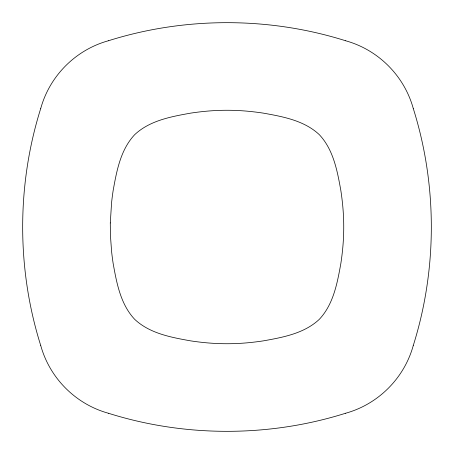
<?xml version="1.0" encoding="UTF-8"?>
<svg xmlns="http://www.w3.org/2000/svg" width="454" height="454" viewBox="0 0 454 454"><rect width="100%" height="100%" fill="white"/><g stroke="black" fill="none" stroke-linecap="round" stroke-linejoin="round"><path stroke-width="0.68" d="M40.752 108.421C16.65 184.897 16.645 269.103 40.752 345.579M413.248 345.579C437.35 269.103 437.355 184.897 413.248 108.421M40.752 108.421C49.747 75.784 75.784 49.753 108.421 40.752M413.248 345.579C404.253 378.216 378.216 404.247 345.579 413.248M108.421 40.752C184.897 16.65 269.103 16.645 345.579 40.752M345.579 413.248C269.103 437.35 184.897 437.355 108.421 413.248M345.579 40.752C378.216 49.747 404.247 75.784 413.248 108.421M108.421 413.248C75.784 404.253 49.753 378.216 40.752 345.579M110.294 222.942L110.407 235.115L111.576 251.283A262.968 262.968 0 0 0 113.125 263.309C116.644 282.944 120.52 304.271 134.679 319.321C149.729 333.48 171.056 337.356 190.691 340.875A262.968 262.968 0 0 0 202.717 342.424C218.845 344.166 235.155 344.166 251.283 342.424A262.968 262.968 0 0 0 263.309 340.875C282.944 337.356 304.271 333.48 319.321 319.321C333.48 304.271 337.356 282.944 340.875 263.309A262.968 262.968 0 0 0 342.424 251.283C344.166 235.155 344.166 218.845 342.424 202.717A262.968 262.968 0 0 0 340.875 190.691C337.356 171.056 333.48 149.729 319.321 134.679C304.271 120.52 282.944 116.644 263.309 113.125A262.968 262.968 0 0 0 251.283 111.576C235.155 109.834 218.845 109.834 202.717 111.576A262.968 262.968 0 0 0 190.691 113.125C171.056 116.644 149.729 120.52 134.679 134.679C120.52 149.729 116.644 171.056 113.125 190.691A262.968 262.968 0 0 0 111.576 202.717L110.294 222.942"/></g></svg>
